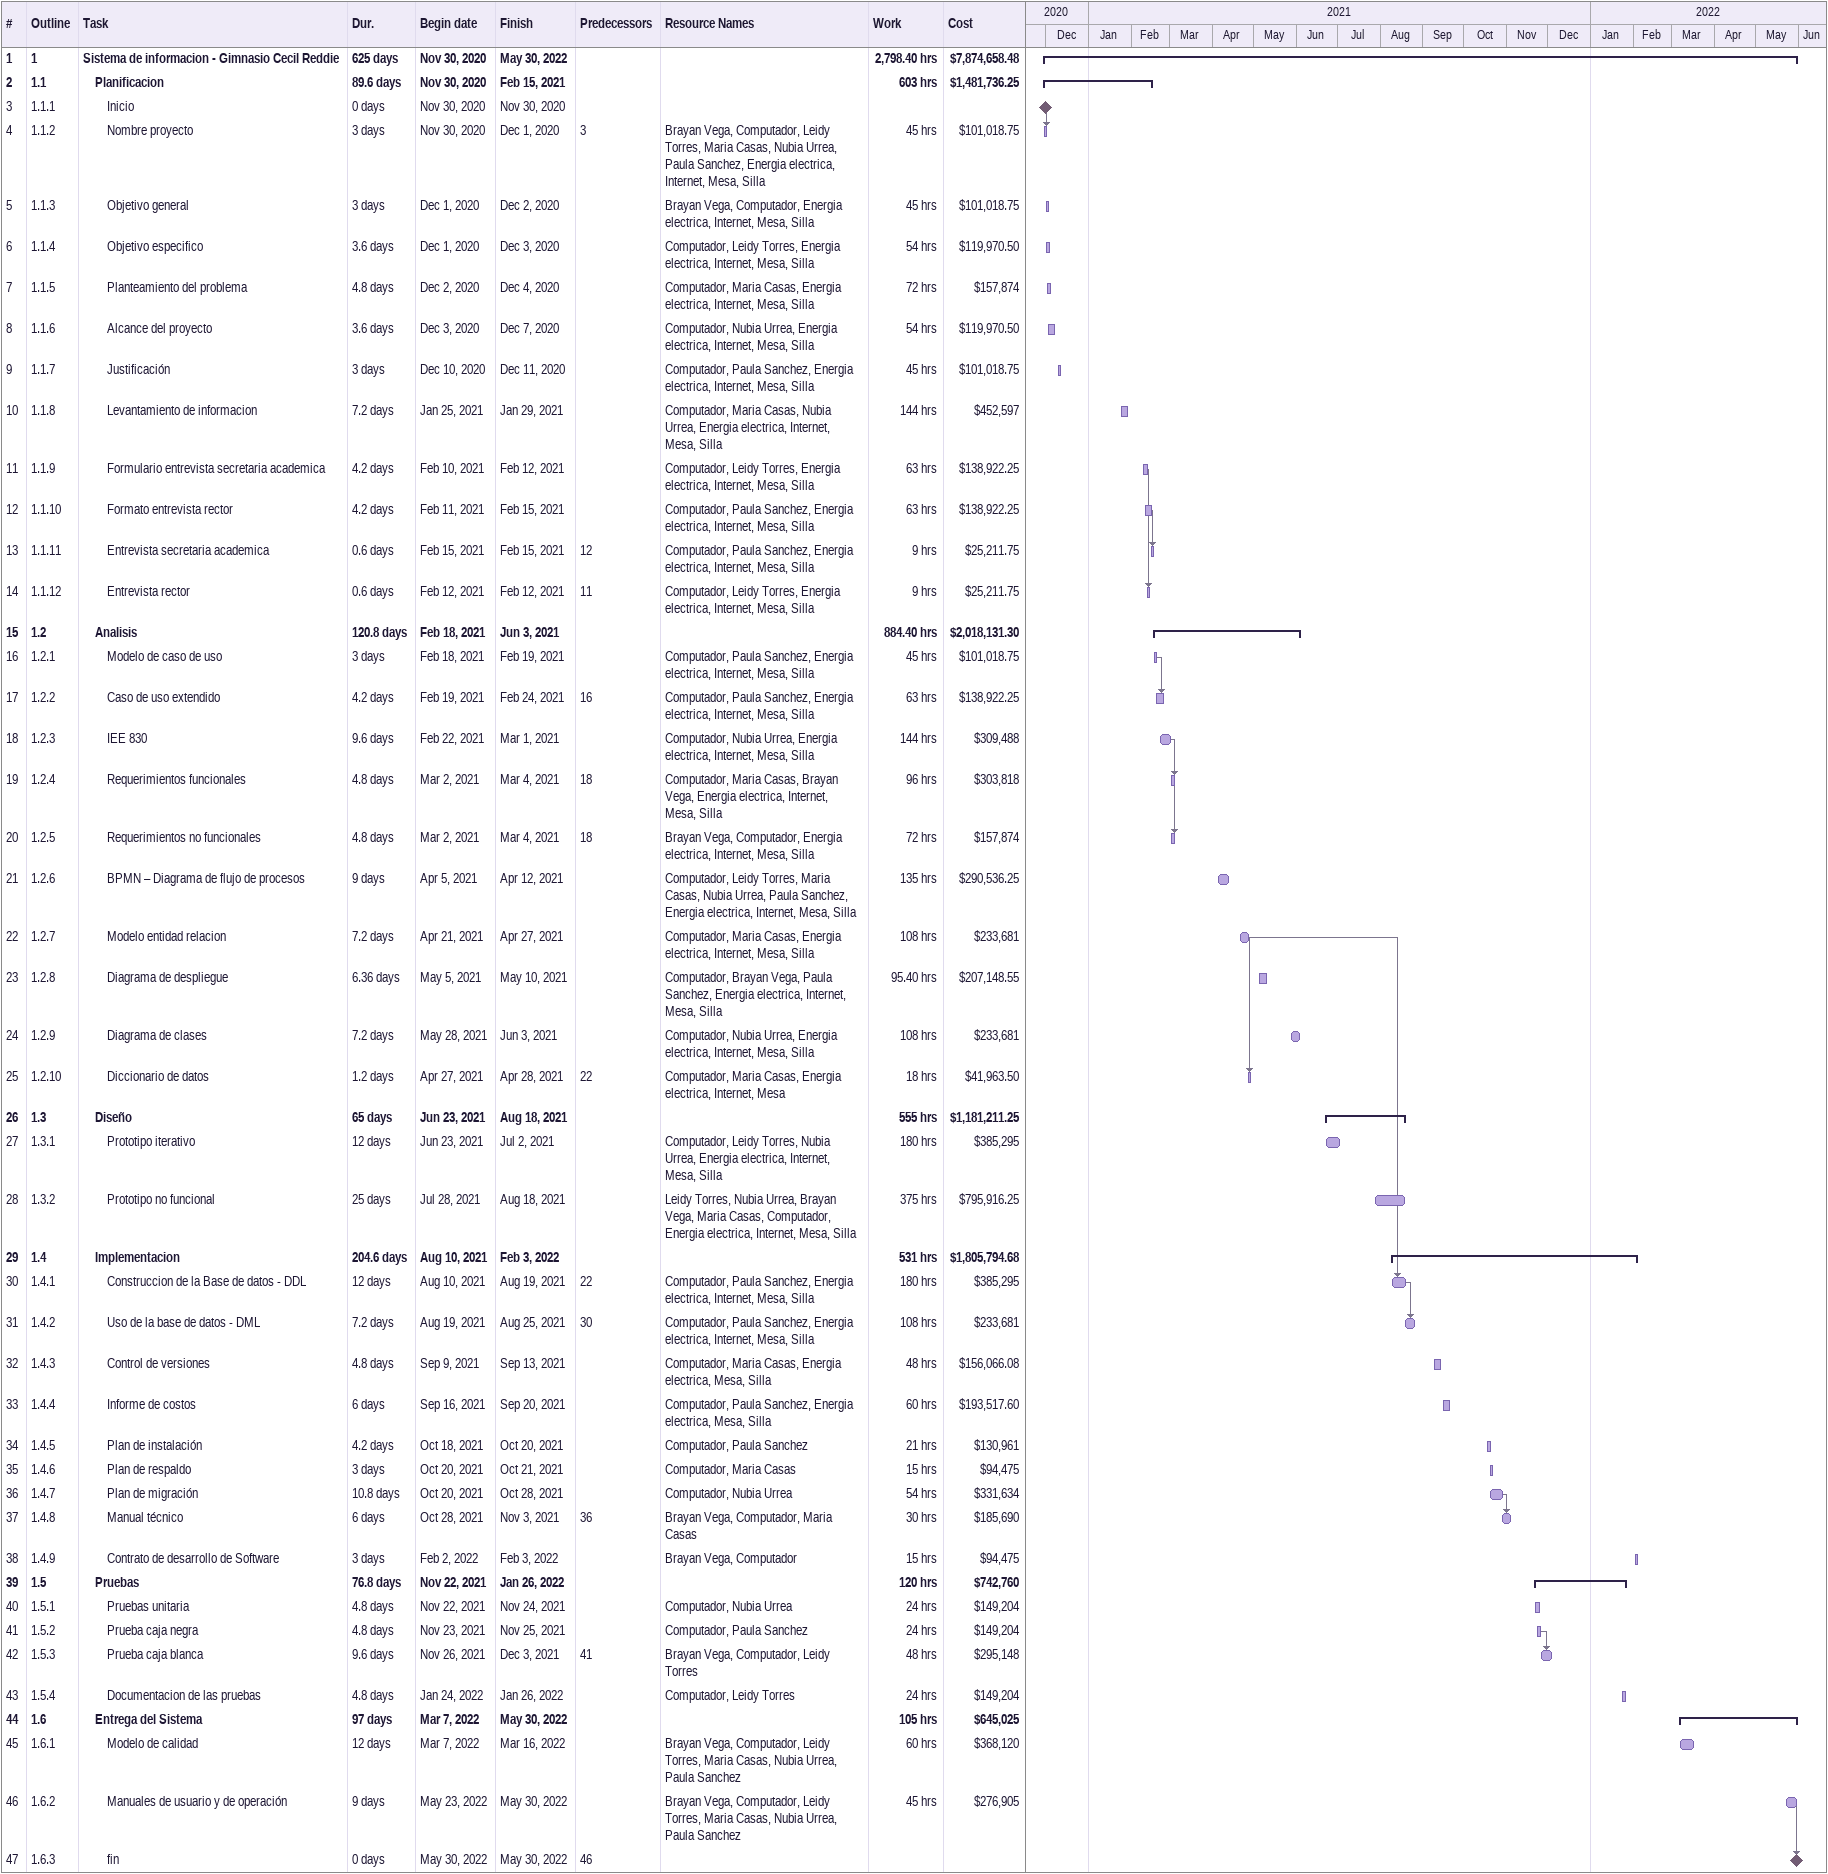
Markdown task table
| ID | WBS | Task | Duration | Start | Finish | Predecessors | Resources | Work (h) | Cost ($) |
|---|---|---|---|---|---|---|---|---|---|
| 1 | 1 | **Sistema de informacion - Gimnasio Cecil Reddie** | 625d | 2020-11-30 | 2022-05-30 |  |  | 2798.40 | 7874658.48 |
| 2 | 1.1 | **Planificacion** | 89.6d | 2020-11-30 | 2021-02-15 |  |  | 603 | 1481736.25 |
| 3 | 1.1.1 | Inicio | 0d | 2020-11-30 | 2020-11-30 |  |  |  |  |
| 4 | 1.1.2 | Nombre proyecto | 3d | 2020-11-30 | 2020-12-01 | 3 | Brayan Vega, Computador, Leidy Torres, Maria Casas, Nubia Urrea, Paula Sanchez, Energia electrica, Internet, Mesa, Silla | 45 | 101018.75 |
| 5 | 1.1.3 | Objetivo general | 3d | 2020-12-01 | 2020-12-02 |  | Brayan Vega, Computador, Energia electrica, Internet, Mesa, Silla | 45 | 101018.75 |
| 6 | 1.1.4 | Objetivo especifico | 3.6d | 2020-12-01 | 2020-12-03 |  | Computador, Leidy Torres, Energia electrica, Internet, Mesa, Silla | 54 | 119970.50 |
| 7 | 1.1.5 | Planteamiento del problema | 4.8d | 2020-12-02 | 2020-12-04 |  | Computador, Maria Casas, Energia electrica, Internet, Mesa, Silla | 72 | 157874 |
| 8 | 1.1.6 | Alcance del proyecto | 3.6d | 2020-12-03 | 2020-12-07 |  | Computador, Nubia Urrea, Energia electrica, Internet, Mesa, Silla | 54 | 119970.50 |
| 9 | 1.1.7 | Justificación | 3d | 2020-12-10 | 2020-12-11 |  | Computador, Paula Sanchez, Energia electrica, Internet, Mesa, Silla | 45 | 101018.75 |
| 10 | 1.1.8 | Levantamiento de informacion | 7.2d | 2021-01-25 | 2021-01-29 |  | Computador, Maria Casas, Nubia Urrea, Energia electrica, Internet, Mesa, Silla | 144 | 452597 |
| 11 | 1.1.9 | Formulario entrevista secretaria academica | 4.2d | 2021-02-10 | 2021-02-12 |  | Computador, Leidy Torres, Energia electrica, Internet, Mesa, Silla | 63 | 138922.25 |
| 12 | 1.1.10 | Formato entrevista rector | 4.2d | 2021-02-11 | 2021-02-15 |  | Computador, Paula Sanchez, Energia electrica, Internet, Mesa, Silla | 63 | 138922.25 |
| 13 | 1.1.11 | Entrevista secretaria academica | 0.6d | 2021-02-15 | 2021-02-15 | 12 | Computador, Paula Sanchez, Energia electrica, Internet, Mesa, Silla | 9 | 25211.75 |
| 14 | 1.1.12 | Entrevista rector | 0.6d | 2021-02-12 | 2021-02-12 | 11 | Computador, Leidy Torres, Energia electrica, Internet, Mesa, Silla | 9 | 25211.75 |
| 15 | 1.2 | **Analisis** | 120.8d | 2021-02-18 | 2021-06-03 |  |  | 884.40 | 2018131.30 |
| 16 | 1.2.1 | Modelo de caso de uso | 3d | 2021-02-18 | 2021-02-19 |  | Computador, Paula Sanchez, Energia electrica, Internet, Mesa, Silla | 45 | 101018.75 |
| 17 | 1.2.2 | Caso de uso extendido | 4.2d | 2021-02-19 | 2021-02-24 | 16 | Computador, Paula Sanchez, Energia electrica, Internet, Mesa, Silla | 63 | 138922.25 |
| 18 | 1.2.3 | IEE 830 | 9.6d | 2021-02-22 | 2021-03-01 |  | Computador, Nubia Urrea, Energia electrica, Internet, Mesa, Silla | 144 | 309488 |
| 19 | 1.2.4 | Requerimientos funcionales | 4.8d | 2021-03-02 | 2021-03-04 | 18 | Computador, Maria Casas, Brayan Vega, Energia electrica, Internet, Mesa, Silla | 96 | 303818 |
| 20 | 1.2.5 | Requerimientos no funcionales | 4.8d | 2021-03-02 | 2021-03-04 | 18 | Brayan Vega, Computador, Energia electrica, Internet, Mesa, Silla | 72 | 157874 |
| 21 | 1.2.6 | BPMN – Diagrama de flujo de procesos | 9d | 2021-04-05 | 2021-04-12 |  | Computador, Leidy Torres, Maria Casas, Nubia Urrea, Paula Sanchez, Energia electrica, Internet, Mesa, Silla | 135 | 290536.25 |
| 22 | 1.2.7 | Modelo entidad relacion | 7.2d | 2021-04-21 | 2021-04-27 |  | Computador, Maria Casas, Energia electrica, Internet, Mesa, Silla | 108 | 233681 |
| 23 | 1.2.8 | Diagrama de despliegue | 6.36d | 2021-05-05 | 2021-05-10 |  | Computador, Brayan Vega, Paula Sanchez, Energia electrica, Internet, Mesa, Silla | 95.40 | 207148.55 |
| 24 | 1.2.9 | Diagrama de clases | 7.2d | 2021-05-28 | 2021-06-03 |  | Computador, Nubia Urrea, Energia electrica, Internet, Mesa, Silla | 108 | 233681 |
| 25 | 1.2.10 | Diccionario de datos | 1.2d | 2021-04-27 | 2021-04-28 | 22 | Computador, Maria Casas, Energia electrica, Internet, Mesa | 18 | 41963.50 |
| 26 | 1.3 | **Diseño** | 65d | 2021-06-23 | 2021-08-18 |  |  | 555 | 1181211.25 |
| 27 | 1.3.1 | Prototipo iterativo | 12d | 2021-06-23 | 2021-07-02 |  | Computador, Leidy Torres, Nubia Urrea, Energia electrica, Internet, Mesa, Silla | 180 | 385295 |
| 28 | 1.3.2 | Prototipo no funcional | 25d | 2021-07-28 | 2021-08-18 |  | Leidy Torres, Nubia Urrea, Brayan Vega, Maria Casas, Computador, Energia electrica, Internet, Mesa, Silla | 375 | 795916.25 |
| 29 | 1.4 | **Implementacion** | 204.6d | 2021-08-10 | 2022-02-03 |  |  | 531 | 1805794.68 |
| 30 | 1.4.1 | Construccion de la Base de datos - DDL | 12d | 2021-08-10 | 2021-08-19 | 22 | Computador, Paula Sanchez, Energia electrica, Internet, Mesa, Silla | 180 | 385295 |
| 31 | 1.4.2 | Uso de la base de datos - DML | 7.2d | 2021-08-19 | 2021-08-25 | 30 | Computador, Paula Sanchez, Energia electrica, Internet, Mesa, Silla | 108 | 233681 |
| 32 | 1.4.3 | Control de versiones | 4.8d | 2021-09-09 | 2021-09-13 |  | Computador, Maria Casas, Energia electrica, Mesa, Silla | 48 | 156066.08 |
| 33 | 1.4.4 | Informe de costos | 6d | 2021-09-16 | 2021-09-20 |  | Computador, Paula Sanchez, Energia electrica, Mesa, Silla | 60 | 193517.60 |
| 34 | 1.4.5 | Plan de instalación | 4.2d | 2021-10-18 | 2021-10-20 |  | Computador, Paula Sanchez | 21 | 130961 |
| 35 | 1.4.6 | Plan de respaldo | 3d | 2021-10-20 | 2021-10-21 |  | Computador, Maria Casas | 15 | 94475 |
| 36 | 1.4.7 | Plan de migración | 10.8d | 2021-10-20 | 2021-10-28 |  | Computador, Nubia Urrea | 54 | 331634 |
| 37 | 1.4.8 | Manual técnico | 6d | 2021-10-28 | 2021-11-03 | 36 | Brayan Vega, Computador, Maria Casas | 30 | 185690 |
| 38 | 1.4.9 | Contrato de desarrollo de Software | 3d | 2022-02-02 | 2022-02-03 |  | Brayan Vega, Computador | 15 | 94475 |
| 39 | 1.5 | **Pruebas** | 76.8d | 2021-11-22 | 2022-01-26 |  |  | 120 | 742760 |
| 40 | 1.5.1 | Pruebas unitaria | 4.8d | 2021-11-22 | 2021-11-24 |  | Computador, Nubia Urrea | 24 | 149204 |
| 41 | 1.5.2 | Prueba caja negra | 4.8d | 2021-11-23 | 2021-11-25 |  | Computador, Paula Sanchez | 24 | 149204 |
| 42 | 1.5.3 | Prueba caja blanca | 9.6d | 2021-11-26 | 2021-12-03 | 41 | Brayan Vega, Computador, Leidy Torres | 48 | 295148 |
| 43 | 1.5.4 | Documentacion de las pruebas | 4.8d | 2022-01-24 | 2022-01-26 |  | Computador, Leidy Torres | 24 | 149204 |
| 44 | 1.6 | **Entrega del Sistema** | 97d | 2022-03-07 | 2022-05-30 |  |  | 105 | 645025 |
| 45 | 1.6.1 | Modelo de calidad | 12d | 2022-03-07 | 2022-03-16 |  | Brayan Vega, Computador, Leidy Torres, Maria Casas, Nubia Urrea, Paula Sanchez | 60 | 368120 |
| 46 | 1.6.2 | Manuales de usuario y de operación | 9d | 2022-05-23 | 2022-05-30 |  | Brayan Vega, Computador, Leidy Torres, Maria Casas, Nubia Urrea, Paula Sanchez | 45 | 276905 |
| 47 | 1.6.3 | fin | 0d | 2022-05-30 | 2022-05-30 | 46 |  |  |  |
